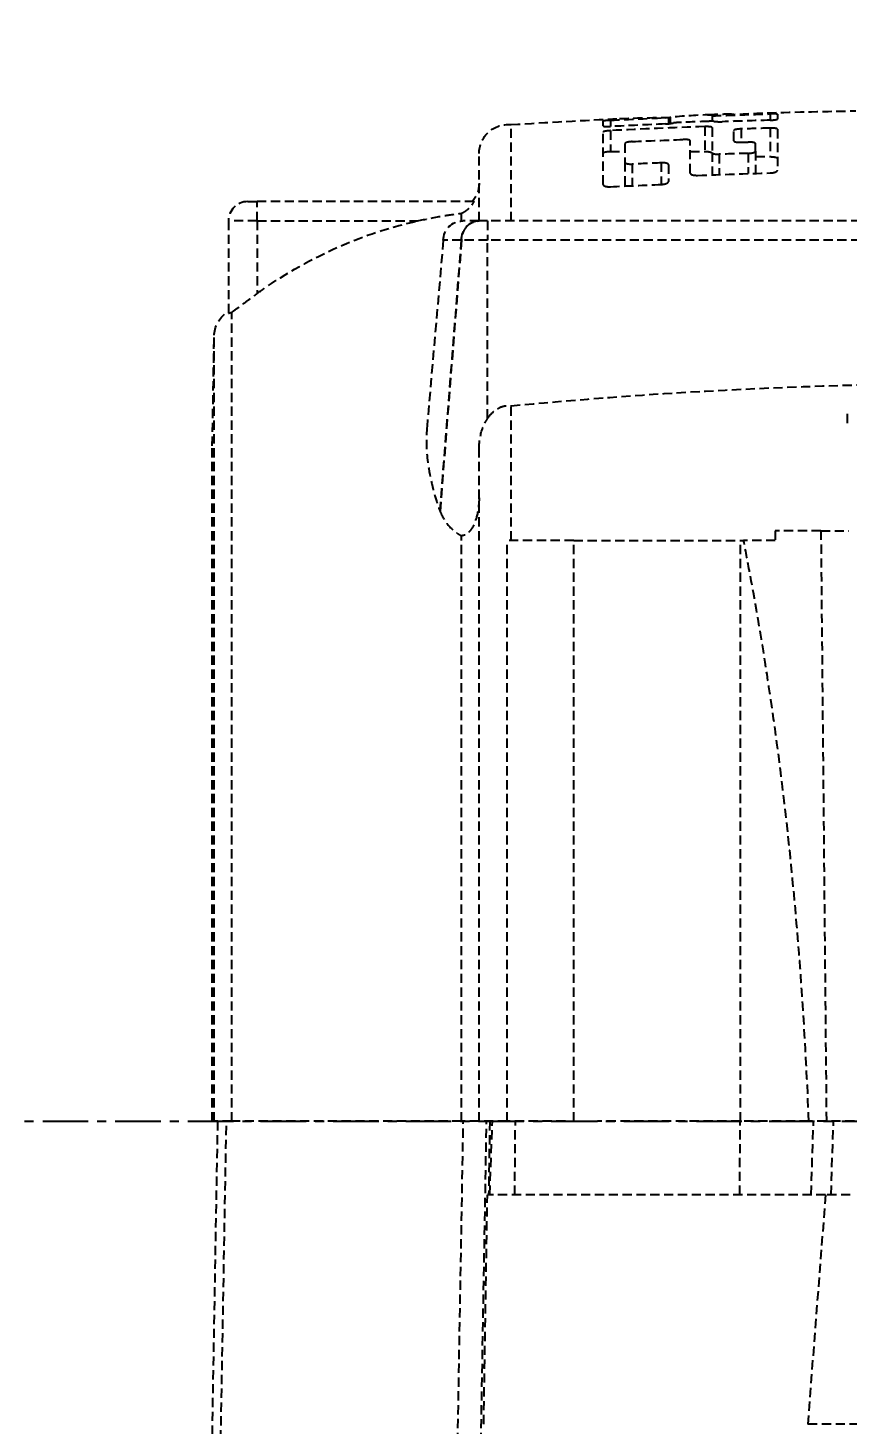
# Model space of a CAD drawing. Header units: millimetres. Extents: x 14484 to 44106, y -7531 to -758.
# Drawn here: x 19155.3 to 19239.8, y -1907.8 to -1763.6 of the extents above; entities that cross this region are included whole.
import ezdxf

# ---------------------------------------------------------------- set-up
doc = ezdxf.new("R2010")
doc.units = ezdxf.units.MM
doc.header["$LTSCALE"] = 15
doc.linetypes.add('CENTER', pattern=[2, 1.25, -0.25, 0.25, -0.25])
doc.linetypes.add('HIDDEN', pattern=[9.525, 6.35, -3.175])
for name, color, linetype in [('IA-DIM', 7, 'Continuous'), ('IA-EJES', 4, 'CENTER'), ('IA-SEGM', 1, 'HIDDEN')]:
    doc.layers.add(name, color=color, linetype=linetype)
doc.styles.add('ING-AMB', font='romans.shx', dxfattribs={"width": 0.75, "oblique": 15})
doc.dimstyles.new('ING-AMB 15', dxfattribs={"dimscale": 15, "dimtxt": 3, "dimasz": 2.5, "dimexe": 1, "dimexo": 1, "dimgap": 1, "dimtad": 1, "dimdec": 0, "dimzin": 0, "dimdsep": 46, "dimtxsty": 'ING-AMB', "dimcen": 0.1, "dimclrd": 7, "dimclre": 7, "dimclrt": 2, "dimadec": 0, "dimazin": 0, "dimtfac": 1, "dimtdec": 0, "dimtmove": 0, "dimatfit": 0, "dimfxl": 1.25, "dimtolj": 1, "dimtzin": 0, "dimarcsym": 1})

# ---------------------------------------------------------------- blocks, each defined once
blk = doc.blocks.new('*D27')
at = {"layer": 'Defpoints', "color": 0, "transparency": 16777216}
for p in [(19085.1, -938.01), (19085.1, -1467.77), (20972.86, -2155.19)]:
    blk.add_point(p, dxfattribs=at)
at = {"layer": 'IA-DIM', "color": 7, "lineweight": -2, "transparency": 16777216}
for p, q in [((19085.1, -1452.77), (19085.1, -923.01)), ((20972.86, -2140.19), (20972.86, -923.01)), ((20935.36, -938.01), (19122.6, -938.01))]:
    blk.add_line(p, q, dxfattribs=at)
at = {"layer": 'IA-DIM', "color": 7, "transparency": 16777216}
for points in [[(19122.6, -931.76), (19122.6, -944.26), (19085.1, -938.01)], [(20935.36, -931.76), (20935.36, -944.26), (20972.86, -938.01)]]:
    blk.add_solid(points, dxfattribs=at)
at = {"layer": 'IA-DIM', "color": 2, "transparency": 16777216, "insert": (20028.98, -900.51), "char_height": 45, "attachment_point": 5, "style": 'ING-AMB'}
blk.add_mtext('\\A1;1888', dxfattribs=at)

msp = doc.modelspace()

# ---------------------------------------------------------------- linework, layer by layer
at = {"layer": 'IA-EJES', "ltscale": 0.25}
msp.add_lwpolyline([(18166.78, -1876.56), (21143.92, -1876.56)], dxfattribs=at)
at = {"layer": 'IA-SEGM', "color": 1, "ltscale": 0.01, "extrusion": (0, 1, 0)}
for p, q in [((19205.14, -1783.56), (19205.14, -1773.62)), ((19214.64, -1773.75), (19214.64, -1773.24)), ((19215.39, -1773.16), (19215.39, -1773.8)), ((19221.39, -1772.88), (19221.39, -1772.89)), ((19221.39, -1772.89), (19221.39, -1773.52)), ((19221.57, -1772.85), (19221.57, -1773.5)), ((19225.88, -1772.59), (19225.88, -1772.71)), ((19225.88, -1772.71), (19225.88, -1773.27)), ((19227.91, -1772.53), (19227.91, -1772.57)), ((19228.13, -1772.53), (19228.13, -1772.56)), ((19231.88, -1772.52), (19231.88, -1773.15)), ((19232.63, -1772.53), (19232.63, -1773.04)), ((19214.64, -1779.8), (19214.64, -1774.39)), ((19215.39, -1774.23), (19215.39, -1776.38)), ((19225.13, -1773.82), (19225.13, -1776.38)), ((19225.88, -1773.91), (19225.88, -1776.5)), ((19228.13, -1775.29), (19228.13, -1774.22)), ((19228.88, -1774.06), (19228.88, -1775.44)), ((19231.88, -1773.97), (19231.88, -1776.92)), ((19232.63, -1774.08), (19232.63, -1778.33)), ((19201.83, -1783.56), (19201.83, -1776.6)), ((19215.39, -1776.38), (19216.89, -1776.38)), ((19216.89, -1775.57), (19216.89, -1777.5)), ((19223.64, -1778.62), (19223.64, -1775.28)), ((19223.64, -1776.38), (19225.13, -1776.38)), ((19225.88, -1776.5), (19225.88, -1778.79)), ((19229.63, -1776.58), (19229.63, -1778.67)), ((19230.38, -1776.35), (19230.38, -1775.58)), ((19230.38, -1776.35), (19230.38, -1778.65)), ((19216.89, -1777.5), (19216.89, -1779.96)), ((19217.64, -1777.69), (19217.64, -1779.92)), ((19220.64, -1777.55), (19220.64, -1779.79)), ((19221.39, -1777.75), (19221.39, -1779.49)), ((19226.63, -1776.68), (19226.63, -1778.77)), ((19230.38, -1776.92), (19231.88, -1776.92)), ((19177.95, -1781.56), (19178.94, -1781.56)), ((19201.3, -1781.56), (19178.94, -1781.56)), ((19175.95, -1783.56), (19175.95, -1793.07)), ((19178.92, -1783.56), (19175.95, -1783.56)), ((19178.92, -1783.56), (19178.92, -1791.06)), ((19178.92, -1783.56), (19195.48, -1783.56)), ((19200.02, -1783.57), (19200.02, -1782.77)), ((19201.83, -1783.56), (19200.14, -1783.56)), ((19202.72, -1783.56), (19201.83, -1783.56)), ((19201.83, -1783.56), (19201.83, -1783.56)), ((19202.72, -1783.56), (19202.72, -1785.56)), ((19306.92, -1783.56), (19202.72, -1783.56)), ((19198.14, -1785.56), (19196.46, -1804.75)), ((19200.02, -1785.56), (19197.8, -1813.54)), ((19200.02, -1785.56), (19198.14, -1785.56)), ((19202.72, -1785.56), (19200.02, -1785.56)), ((19202.72, -1803.96), (19202.72, -1785.56)), ((19306.92, -1785.56), (19202.72, -1785.56)), ((19176.3, -1876.56), (19176.3, -1792.99)), ((19174.29, -1806.78), (19174.49, -1795.27)), ((19174.49, -1876.56), (19174.49, -1795.27)), ((19205.14, -1816.56), (19205.14, -1802.66)), ((19174.29, -1876.56), (19174.29, -1806.78)), ((19201.83, -1876.56), (19201.83, -1807.2)), ((19197.8, -1813.54), (19197.8, -1813.54)), ((19237.12, -1815.56), (19232.41, -1815.56)), ((19232.41, -1815.56), (19232.41, -1816.56)), ((19237.12, -1815.56), (19237.69, -1876.56)), ((19237.12, -1815.56), (19240.01, -1815.56)), ((19200.02, -1876.56), (19200.02, -1816.08)), ((19204.73, -1876.56), (19204.73, -1816.56)), ((19211.6, -1876.56), (19211.6, -1816.56)), ((19228.81, -1876.56), (19228.81, -1816.56)), ((19232.41, -1816.56), (19229.14, -1816.56)), ((19174.12, -1969.41), (19175.75, -1876.56)), ((19174.49, -1876.56), (19174.29, -1876.56)), ((19176.3, -1876.56), (19174.49, -1876.56)), ((19200.02, -1876.56), (19176.3, -1876.56)), ((19198.37, -1981.11), (19200.21, -1876.56)), ((19201.83, -1876.56), (19200.02, -1876.56)), ((19201.35, -1948.27), (19202.61, -1876.56)), ((19204.73, -1876.56), (19201.83, -1876.56)), ((19202.93, -1876.56), (19202.82, -1884.15)), ((19202.94, -1884.15), (19203.21, -1876.56)), ((19210.76, -1876.56), (19204.73, -1876.56)), ((19205.52, -1884.15), (19205.58, -1876.56)), ((19210.76, -1876.56), (19214.05, -1876.56)), ((19228.81, -1876.56), (19214.05, -1876.56)), ((19228.74, -1884.15), (19228.8, -1876.56)), ((19235.88, -1876.56), (19228.81, -1876.56)), ((19237.69, -1876.56), (19235.88, -1876.56)), ((19236.11, -1884.15), (19236.36, -1876.56)), ((19240.59, -1876.56), (19237.69, -1876.56)), ((19238.17, -1884.15), (19238.43, -1876.56)), ((19202.31, -1907.83), (19202.69, -1884.15)), ((19237.6, -1884.15), (19202.69, -1884.15)), ((19237.6, -1884.15), (19235.76, -1907.83)), ((19240.15, -1884.15), (19237.6, -1884.15)), ((19273.89, -1907.83), (19235.76, -1907.83))]:
    msp.add_line(p, q, dxfattribs=at)
at = {"layer": 'IA-SEGM', "color": 1, "ltscale": 0.01, "extrusion": (0, 0, -1)}
for centre, radius, start, end in [((-19254.82, -2566.16), 794.1, 88.32216, 88.98272), ((-19204.83, -1776.6), 3, 0, 95.9083), ((-19254.82, -2566.16), 794.1, 86.41271, 87.22172), ((-19254.82, -2565.31), 793.13, 87.15045, 87.58401), ((-19254.82, -2566.16), 794.1, 87.87696, 87.95194), ((-19254.82, -2565.33), 793.15, 87.90909, 88.34243), ((-19198.82, -1779.65), 3.01, 180, 219.3867), ((-19200.14, -1785.56), 2, 0, 90), ((-19177.5, -1795.5), 3.02, 4.4163, 58.9871)]:
    msp.add_arc(centre, radius, start, end, dxfattribs=at)
at = {"layer": 'IA-SEGM', "color": 1, "ltscale": 0.01}
for centre, radius, start, end in [((19254.82, -2560.92), 788.1, 92.45352, 92.86727), ((19254.82, -2561.6), 788.87, 92.12457, 92.3518), ((19254.82, -2561.05), 788.23, 91.66776, 92.02671), ((19177.95, -1783.56), 2, 90, 180)]:
    msp.add_arc(centre, radius, start, end, dxfattribs=at)
at = {"layer": 'IA-SEGM', "color": 1, "ltscale": 0.01, "extrusion": (0, 0, -1)}
for centre, major_axis, ratio, start_param, end_param in [((19234.52, -1878.23), (-109.33, -5.44), 0.967144, 1.539921, 1.591961), ((19254.82, -2544.74), (793.8, 0), 0.970295, -1.617654, -1.611039), ((19215.39, -1776.56), (-0.749, 0), 0.241922, 0, 1.570796), ((19225.13, -1776.56), (0.749, 0), 0.241922, -1.570796, 0), ((19231.88, -1777.1), (0.749, 0), 0.241922, -1.570796, 0), ((19254.82, -2544.66), (789.84, 0), 0.970296, -1.609339, -1.599845), ((19254.81, -2543.4), (787.73, 0), 0.970296, -1.620862, -1.614195), ((19178.94, -1783.56), (0, 2), 0.008891, -1.570796, 0), ((19201.83, -1785.56), (0, 2), 0.906308, -1.570796, 0), ((19226.12, -1816.56), (8.77, 0), 0.000033, -1.258978, -1.219329), ((19277.3, -1906.96), (-41.54, -3.17), 0.597016, 0.091957, 0.092037)]:
    msp.add_ellipse(centre, major_axis=major_axis, ratio=ratio, start_param=start_param, end_param=end_param, dxfattribs=at)
at = {"layer": 'IA-SEGM', "color": 1, "ltscale": 0.01}
for centre, major_axis, ratio, start_param, end_param in [((19229.73, -1956.57), (0, 184.06), 0.707107, 0.013986, 0.029578), ((19254.82, -2540.43), (-790.64, 0), 0.970296, -1.533243, -1.520909), ((19254.82, -2542.24), (-792.12, 0), 0.970296, -1.541829, -1.538043), ((19254.82, -2546.14), (-793.52, 0), 0.970296, -1.539045, -1.535265), ((19254.82, -2545.95), (-792.65, 0), 0.970296, -1.527658, -1.523873)]:
    msp.add_ellipse(centre, major_axis=major_axis, ratio=ratio, start_param=start_param, end_param=end_param, dxfattribs=at)
for points, knots in [([(19215.39, -1773.16), (19215.37, -1773.17), (19215.35, -1773.17), (19215.25, -1773.17), (19215.17, -1773.18), (19215.01, -1773.19), (19214.93, -1773.2), (19214.8, -1773.21), (19214.74, -1773.22), (19214.66, -1773.23), (19214.64, -1773.24), (19214.64, -1773.24), (19214.64, -1773.24), (19214.64, -1773.24), (19214.64, -1773.24)], [-0.118089, -0.118089, -0.118089, -0.118089, -0.112017, -0.112017, -0.0872779, -0.0872779, -0.059644, -0.059644, -0.0297369, -0.0297369, 0, 0, 0, 0.0002113, 0.0002113, 0.0002113, 0.0002113]), ([(19214.64, -1773.75), (19214.64, -1773.76), (19214.65, -1773.77), (19214.67, -1773.78), (19214.69, -1773.78), (19214.75, -1773.79), (19214.8, -1773.8), (19214.94, -1773.81), (19215.02, -1773.81), (19215.18, -1773.81), (19215.26, -1773.81), (19215.36, -1773.81), (19215.37, -1773.81), (19215.39, -1773.8)], [-0.4735964, -0.4735964, -0.4735964, -0.4735964, -0.4576951, -0.4576951, -0.4411993, -0.4411993, -0.4130288, -0.4130288, -0.3851804, -0.3851804, -0.3608012, -0.3608012, -0.3553449, -0.3553449, -0.3553449, -0.3553449]), ([(19221.08, -1773.54), (19221.14, -1773.54), (19221.2, -1773.53), (19221.34, -1773.52), (19221.42, -1773.52), (19221.54, -1773.5), (19221.57, -1773.5), (19221.61, -1773.49)], [-0.35531676, -0.35531676, -0.35531676, -0.35531676, -0.33702401, -0.33702401, -0.31068257, -0.31068257, -0.29607839, -0.29607839, -0.29607839, -0.29607839]), ([(19221.39, -1772.88), (19221.39, -1772.88), (19221.39, -1772.88), (19221.39, -1772.88), (19221.39, -1772.88), (19221.39, -1772.88), (19221.42, -1772.87), (19221.44, -1772.87), (19221.49, -1772.86), (19221.53, -1772.86), (19221.57, -1772.85)], [-0.00014948, -0.00014948, -0.00014948, -0.00014948, 0, 0, 0, 0.01725997, 0.01725997, 0.03471968, 0.03471968, 0.05313771, 0.05313771, 0.05313771, 0.05313771]), ([(19225.88, -1772.59), (19225.72, -1772.6), (19225.56, -1772.6), (19224.15, -1772.65), (19222.87, -1772.74), (19221.57, -1772.85)], [17.7489275, 17.7489275, 17.7489275, 17.7489275, 17.8224076, 17.8224076, 18.4016515, 18.4016515, 18.4016515, 18.4016515]), ([(19222.45, -1773.39), (19222.43, -1773.4), (19222.41, -1773.4), (19222.31, -1773.4), (19222.23, -1773.41), (19222.07, -1773.42), (19221.99, -1773.43), (19221.92, -1773.44), (19221.92, -1773.44), (19221.92, -1773.44)], [-0.11832466, -0.11832466, -0.11832466, -0.11832466, -0.11264266, -0.11264266, -0.08793762, -0.08793762, -0.06025322, -0.06025322, -0.05911321, -0.05911321, -0.05911321, -0.05911321]), ([(19226.1, -1773.28), (19226.07, -1773.28), (19226.03, -1773.27), (19225.92, -1773.27), (19225.84, -1773.27), (19225.69, -1773.27), (19225.63, -1773.27), (19225.57, -1773.27)], [-0.1773972, -0.1773972, -0.1773972, -0.1773972, -0.16249299, -0.16249299, -0.13650923, -0.13650923, -0.1183352, -0.1183352, -0.1183352, -0.1183352]), ([(19226.41, -1773.3), (19226.42, -1773.3), (19226.42, -1773.3), (19226.49, -1773.31), (19226.56, -1773.31), (19226.73, -1773.32), (19226.81, -1773.31), (19226.91, -1773.31), (19226.93, -1773.31), (19226.94, -1773.31)], [-0.41434528, -0.41434528, -0.41434528, -0.41434528, -0.41361703, -0.41361703, -0.38558031, -0.38558031, -0.36105876, -0.36105876, -0.35529781, -0.35529781, -0.35529781, -0.35529781]), ([(19227.91, -1772.53), (19227.95, -1772.53), (19227.98, -1772.53), (19228.07, -1772.53), (19228.1, -1772.53), (19228.13, -1772.53), (19228.13, -1772.53), (19228.13, -1772.53)], [-0.29531914, -0.29531914, -0.29531914, -0.29531914, -0.27968513, -0.27968513, -0.24967914, -0.24967914, -0.23626349, -0.23626349, -0.23626349, -0.23626349]), ([(19232.63, -1772.53), (19232.63, -1772.53), (19232.62, -1772.53), (19232.59, -1772.52), (19232.56, -1772.52), (19232.45, -1772.51), (19232.38, -1772.51), (19232.22, -1772.51), (19232.14, -1772.51), (19232, -1772.51), (19231.94, -1772.51), (19231.88, -1772.52)], [-0.2362126, -0.2362126, -0.2362126, -0.2362126, -0.2205695, -0.2205695, -0.1920279, -0.1920279, -0.1622248, -0.1622248, -0.1360888, -0.1360888, -0.118093, -0.118093, -0.118093, -0.118093]), ([(19231.88, -1773.15), (19231.94, -1773.15), (19232, -1773.15), (19232.14, -1773.14), (19232.22, -1773.13), (19232.38, -1773.12), (19232.45, -1773.1), (19232.56, -1773.08), (19232.6, -1773.07), (19232.63, -1773.05), (19232.63, -1773.05), (19232.63, -1773.04)], [-0.3552896, -0.3552896, -0.3552896, -0.3552896, -0.3371721, -0.3371721, -0.310885, -0.310885, -0.2808687, -0.2808687, -0.2504251, -0.2504251, -0.2366676, -0.2366676, -0.2366676, -0.2366676]), ([(19215.39, -1774.23), (19215.37, -1774.23), (19215.35, -1774.24), (19215.24, -1774.24), (19215.16, -1774.25), (19215, -1774.27), (19214.93, -1774.28), (19214.79, -1774.31), (19214.74, -1774.32), (19214.66, -1774.35), (19214.64, -1774.37), (19214.64, -1774.39)], [-0.1185275, -0.1185275, -0.1185275, -0.1185275, -0.1116155, -0.1116155, -0.0870177, -0.0870177, -0.0595655, -0.0595655, -0.0298483, -0.0298483, -0.0003212, -0.0003212, -0.0003212, -0.0003212]), ([(19223.64, -1775.28), (19223.64, -1775.27), (19223.63, -1775.26), (19223.6, -1775.23), (19223.56, -1775.21), (19223.45, -1775.18), (19223.38, -1775.17), (19223.23, -1775.15), (19223.14, -1775.14), (19223, -1775.14), (19222.95, -1775.14), (19222.89, -1775.15)], [-0.2362995, -0.2362995, -0.2362995, -0.2362995, -0.2203638, -0.2203638, -0.1917736, -0.1917736, -0.1618756, -0.1618756, -0.1357253, -0.1357253, -0.1181416, -0.1181416, -0.1181416, -0.1181416]), ([(19225.88, -1773.91), (19225.88, -1773.9), (19225.88, -1773.89), (19225.85, -1773.87), (19225.81, -1773.86), (19225.7, -1773.84), (19225.63, -1773.83), (19225.47, -1773.82), (19225.39, -1773.82), (19225.25, -1773.82), (19225.19, -1773.82), (19225.13, -1773.82)], [-0.2369088, -0.2369088, -0.2369088, -0.2369088, -0.2207619, -0.2207619, -0.1919624, -0.1919624, -0.1619054, -0.1619054, -0.1357382, -0.1357382, -0.118454, -0.118454, -0.118454, -0.118454]), ([(19228.88, -1774.06), (19228.86, -1774.06), (19228.84, -1774.06), (19228.73, -1774.06), (19228.65, -1774.07), (19228.5, -1774.09), (19228.42, -1774.1), (19228.28, -1774.13), (19228.23, -1774.14), (19228.15, -1774.18), (19228.13, -1774.2), (19228.13, -1774.22)], [-0.1182967, -0.1182967, -0.1182967, -0.1182967, -0.1117719, -0.1117719, -0.0870395, -0.0870395, -0.0595166, -0.0595166, -0.0297662, -0.0297662, -0.0001569, -0.0001569, -0.0001569, -0.0001569]), ([(19232.63, -1774.08), (19232.63, -1774.07), (19232.62, -1774.06), (19232.59, -1774.04), (19232.56, -1774.02), (19232.45, -1774), (19232.37, -1773.99), (19232.22, -1773.97), (19232.14, -1773.97), (19232, -1773.97), (19231.94, -1773.97), (19231.88, -1773.97)], [-0.2365671, -0.2365671, -0.2365671, -0.2365671, -0.2207108, -0.2207108, -0.1920062, -0.1920062, -0.1620384, -0.1620384, -0.1358441, -0.1358441, -0.1182808, -0.1182808, -0.1182808, -0.1182808]), ([(19217.64, -1775.37), (19217.62, -1775.37), (19217.6, -1775.37), (19217.49, -1775.38), (19217.41, -1775.38), (19217.25, -1775.41), (19217.18, -1775.42), (19217.04, -1775.46), (19216.99, -1775.48), (19216.91, -1775.52), (19216.89, -1775.54), (19216.89, -1775.57)], [-0.1181622, -0.1181622, -0.1181622, -0.1181622, -0.11165, -0.11165, -0.0869251, -0.0869251, -0.0593819, -0.0593819, -0.0296515, -0.0296515, -0.0000706, -0.0000706, -0.0000706, -0.0000706]), ([(19225.88, -1776.5), (19225.88, -1776.51), (19225.89, -1776.53), (19225.92, -1776.56), (19225.94, -1776.57), (19226, -1776.6), (19226.06, -1776.62), (19226.2, -1776.65), (19226.28, -1776.66), (19226.44, -1776.68), (19226.52, -1776.68), (19226.61, -1776.68), (19226.62, -1776.68), (19226.63, -1776.68)], [-0.4723214, -0.4723214, -0.4723214, -0.4723214, -0.455232, -0.455232, -0.4378688, -0.4378688, -0.4096054, -0.4096054, -0.3819371, -0.3819371, -0.357443, -0.357443, -0.3543216, -0.3543216, -0.3543216, -0.3543216]), ([(19228.13, -1775.29), (19228.13, -1775.29), (19228.13, -1775.29), (19228.13, -1775.29), (19228.13, -1775.3), (19228.14, -1775.32), (19228.16, -1775.34), (19228.18, -1775.35), (19228.25, -1775.38), (19228.31, -1775.4), (19228.45, -1775.42), (19228.53, -1775.43), (19228.69, -1775.44), (19228.77, -1775.44), (19228.86, -1775.44), (19228.87, -1775.44), (19228.88, -1775.44)], [-0.0000313, -0.0000313, -0.0000313, -0.0000313, 0, 0, 0, 0.0170661, 0.0170661, 0.0343207, 0.0343207, 0.0626408, 0.0626408, 0.0903802, 0.0903802, 0.1149249, 0.1149249, 0.1179869, 0.1179869, 0.1179869, 0.1179869]), ([(19230.38, -1775.58), (19230.38, -1775.56), (19230.38, -1775.55), (19230.34, -1775.52), (19230.31, -1775.5), (19230.2, -1775.46), (19230.13, -1775.45), (19229.97, -1775.43), (19229.89, -1775.42), (19229.75, -1775.42), (19229.69, -1775.42), (19229.63, -1775.42)], [-0.2361684, -0.2361684, -0.2361684, -0.2361684, -0.220452, -0.220452, -0.1918934, -0.1918934, -0.1620422, -0.1620422, -0.1358694, -0.1358694, -0.118075, -0.118075, -0.118075, -0.118075]), ([(19229.63, -1776.58), (19229.69, -1776.58), (19229.75, -1776.57), (19229.9, -1776.56), (19229.98, -1776.54), (19230.13, -1776.51), (19230.2, -1776.49), (19230.31, -1776.44), (19230.35, -1776.41), (19230.38, -1776.37), (19230.38, -1776.36), (19230.38, -1776.35)], [-0.3543044, -0.3543044, -0.3543044, -0.3543044, -0.3358572, -0.3358572, -0.3095553, -0.3095553, -0.2797357, -0.2797357, -0.2496808, -0.2496808, -0.2361463, -0.2361463, -0.2361463, -0.2361463]), ([(19216.89, -1777.5), (19216.89, -1777.51), (19216.9, -1777.53), (19216.92, -1777.56), (19216.94, -1777.57), (19217, -1777.61), (19217.05, -1777.63), (19217.19, -1777.66), (19217.26, -1777.67), (19217.43, -1777.69), (19217.51, -1777.69), (19217.61, -1777.69), (19217.62, -1777.69), (19217.64, -1777.69)], [-0.4725503, -0.4725503, -0.4725503, -0.4725503, -0.456755, -0.456755, -0.4406165, -0.4406165, -0.4123821, -0.4123821, -0.3843869, -0.3843869, -0.3598281, -0.3598281, -0.3545159, -0.3545159, -0.3545159, -0.3545159]), ([(19221.39, -1777.75), (19221.39, -1777.73), (19221.38, -1777.72), (19221.35, -1777.68), (19221.31, -1777.65), (19221.21, -1777.61), (19221.14, -1777.59), (19220.98, -1777.56), (19220.9, -1777.56), (19220.76, -1777.55), (19220.7, -1777.55), (19220.64, -1777.55)], [-0.2362531, -0.2362531, -0.2362531, -0.2362531, -0.2203776, -0.2203776, -0.1918828, -0.1918828, -0.1621153, -0.1621153, -0.1360732, -0.1360732, -0.1181077, -0.1181077, -0.1181077, -0.1181077]), ([(19220.64, -1779.79), (19220.7, -1779.79), (19220.76, -1779.78), (19220.9, -1779.76), (19220.98, -1779.75), (19221.14, -1779.7), (19221.21, -1779.68), (19221.32, -1779.61), (19221.36, -1779.57), (19221.38, -1779.52), (19221.39, -1779.51), (19221.39, -1779.49)], [-0.35539, -0.35539, -0.35539, -0.35539, -0.3371071, -0.3371071, -0.3107642, -0.3107642, -0.2806542, -0.2806542, -0.2501718, -0.2501718, -0.2366461, -0.2366461, -0.2366461, -0.2366461]), ([(19223.64, -1778.62), (19223.64, -1778.64), (19223.64, -1778.66), (19223.66, -1778.69), (19223.68, -1778.71), (19223.74, -1778.75), (19223.79, -1778.78), (19223.93, -1778.82), (19224.01, -1778.83), (19224.17, -1778.85), (19224.25, -1778.85), (19224.35, -1778.85), (19224.37, -1778.85), (19224.39, -1778.85)], [-0.4731611, -0.4731611, -0.4731611, -0.4731611, -0.4575245, -0.4575245, -0.4414598, -0.4414598, -0.4132137, -0.4132137, -0.3851886, -0.3851886, -0.3606465, -0.3606465, -0.3549858, -0.3549858, -0.3549858, -0.3549858]), ([(19231.88, -1778.6), (19231.94, -1778.6), (19232, -1778.6), (19232.14, -1778.58), (19232.22, -1778.57), (19232.38, -1778.53), (19232.45, -1778.5), (19232.56, -1778.44), (19232.6, -1778.41), (19232.63, -1778.36), (19232.63, -1778.34), (19232.63, -1778.33)], [-0.3549651, -0.3549651, -0.3549651, -0.3549651, -0.3367761, -0.3367761, -0.3104798, -0.3104798, -0.2805162, -0.2805162, -0.2501913, -0.2501913, -0.2364807, -0.2364807, -0.2364807, -0.2364807]), ([(19214.64, -1779.8), (19214.64, -1779.82), (19214.65, -1779.83), (19214.67, -1779.87), (19214.69, -1779.89), (19214.75, -1779.93), (19214.8, -1779.96), (19214.94, -1780), (19215.02, -1780.01), (19215.18, -1780.03), (19215.26, -1780.03), (19215.36, -1780.03), (19215.37, -1780.03), (19215.39, -1780.03)], [-0.4736874, -0.4736874, -0.4736874, -0.4736874, -0.4577796, -0.4577796, -0.4412629, -0.4412629, -0.413094, -0.413094, -0.3852525, -0.3852525, -0.3608847, -0.3608847, -0.3554156, -0.3554156, -0.3554156, -0.3554156]), ([(19200.02, -1782.77), (19200.21, -1782.68), (19200.39, -1782.57), (19200.72, -1782.33), (19200.86, -1782.19), (19201.07, -1781.96), (19201.14, -1781.86), (19201.25, -1781.7), (19201.28, -1781.63), (19201.3, -1781.59), (19201.3, -1781.58), (19201.31, -1781.57), (19201.31, -1781.57), (19201.31, -1781.57), (19201.31, -1781.57), (19201.31, -1781.57), (19201.31, -1781.57), (19201.31, -1781.56), (19201.31, -1781.56), (19201.31, -1781.56), (19201.31, -1781.56), (19201.3, -1781.56), (19201.3, -1781.56), (19201.3, -1781.56)], [0.4784953, 0.4784953, 0.4784953, 0.4784953, 0.5394802, 0.5394802, 0.6069075, 0.6069075, 0.660885, 0.660885, 0.7188307, 0.7188307, 0.734228, 0.734228, 0.7384296, 0.7384296, 0.7408812, 0.7408812, 0.7429848, 0.7429848, 0.7455295, 0.7455295, 0.7502837, 0.7502837, 0.7550049, 0.7550049, 0.7550049, 0.7550049]), ([(19178.92, -1791.06), (19179.4, -1790.71), (19179.89, -1790.37), (19182.91, -1788.36), (19185.6, -1786.94), (19190.4, -1784.95), (19192.9, -1784.14), (19195.48, -1783.56)], [33.614527, 33.614527, 33.614527, 33.614527, 33.779141, 33.779141, 34.611884, 34.611884, 35.338925, 35.338925, 35.338925, 35.338925]), ([(19195.48, -1783.56), (19196.27, -1783.38), (19197.12, -1783.21), (19198.67, -1782.95), (19199.33, -1782.85), (19200.02, -1782.77)], [-1.1737134, -1.1737134, -1.1737134, -1.1737134, -0.8255673, -0.8255673, -0.5802673, -0.5802673, -0.5802673, -0.5802673]), ([(19201.83, -1783.56), (19201.61, -1783.56), (19201.35, -1783.62), (19200.93, -1783.81), (19200.71, -1783.97), (19200.39, -1784.32), (19200.24, -1784.57), (19200.07, -1785.02), (19200.02, -1785.31), (19200.02, -1785.56)], [0.0982367, 0.0982367, 0.0982367, 0.0982367, 0.1718448, 0.1718448, 0.245902, 0.245902, 0.3199479, 0.3199479, 0.3939897, 0.3939897, 0.3939897, 0.3939897]), ([(19176.3, -1792.99), (19176.34, -1792.96), (19176.37, -1792.94), (19176.63, -1792.75), (19176.89, -1792.56), (19177.57, -1792.06), (19178, -1791.74), (19178.6, -1791.3), (19178.76, -1791.18), (19178.92, -1791.06)], [-0.8936244, -0.8936244, -0.8936244, -0.8936244, -0.8686203, -0.8686203, -0.7422753, -0.7422753, -0.5783859, -0.5783859, -0.5187522, -0.5187522, -0.5187522, -0.5187522]), ([(19175.95, -1793.07), (19175.95, -1793.07), (19175.95, -1793.07), (19175.95, -1793.07), (19175.95, -1793.07), (19175.95, -1793.08), (19175.95, -1793.08), (19175.95, -1793.08), (19175.95, -1793.08), (19175.98, -1793.09), (19176.08, -1793.06), (19176.24, -1793.01), (19176.27, -1793), (19176.3, -1792.99)], [-0.3141922, -0.3141922, -0.3141922, -0.3141922, -0.3137533, -0.3137533, -0.3106001, -0.3106001, -0.3055311, -0.3055311, -0.2960551, -0.2960551, -0.1953954, -0.1953954, -0.1755548, -0.1755548, -0.1755548, -0.1755548]), ([(19205.14, -1802.66), (19211.19, -1802.08), (19217.22, -1801.61), (19234.04, -1800.61), (19244.68, -1800.31), (19264.97, -1800.31), (19275.61, -1800.61), (19292.43, -1801.61), (19298.46, -1802.08), (19304.51, -1802.66)], [59.336071, 59.336071, 59.336071, 59.336071, 61.008025, 61.008025, 64.051738, 64.051738, 67.095451, 67.095451, 68.767405, 68.767405, 68.767405, 68.767405]), ([(19201.83, -1807.2), (19201.83, -1807), (19201.84, -1806.8), (19201.91, -1805.85), (19202.09, -1805.16), (19202.48, -1804.34), (19202.6, -1804.14), (19202.72, -1803.96)], [-0.5982007, -0.5982007, -0.5982007, -0.5982007, -0.5493086, -0.5493086, -0.3633862, -0.3633862, -0.2974941, -0.2974941, -0.2974941, -0.2974941]), ([(19202.72, -1803.96), (19202.78, -1803.87), (19202.84, -1803.79), (19203.14, -1803.39), (19203.5, -1803.07), (19204.14, -1802.73), (19204.51, -1802.63), (19204.83, -1802.63), (19204.93, -1802.63), (19205.03, -1802.64), (19205.14, -1802.66)], [2.0906881, 2.0906881, 2.0906881, 2.0906881, 2.1201076, 2.1201076, 2.240806, 2.240806, 2.3368473, 2.3368473, 2.3368473, 2.3666256, 2.3666256, 2.3666256, 2.3666256]), ([(19196.46, -1804.75), (19196.35, -1805.97), (19196.38, -1807.23), (19196.75, -1810.15), (19197.18, -1811.84), (19197.8, -1813.54)], [-3.135322, -3.135322, -3.135322, -3.135322, -2.558161, -2.558161, -1.808365, -1.808365, -1.808365, -1.808365]), ([(19201.83, -1812.16), (19201.83, -1812.89), (19201.73, -1813.56), (19201.46, -1814.57), (19201.3, -1814.95), (19201.01, -1815.44), (19200.87, -1815.62), (19200.61, -1815.86), (19200.5, -1815.94), (19200.25, -1816.05), (19200.14, -1816.07), (19200.02, -1816.08)], [-4.1523769, -4.1523769, -4.1523769, -4.1523769, -3.9341268, -3.9341268, -3.7709673, -3.7709673, -3.6742518, -3.6742518, -3.607839, -3.607839, -3.5482025, -3.5482025, -3.5482025, -3.5482025]), ([(19197.8, -1813.54), (19197.91, -1813.83), (19198.05, -1814.12), (19198.57, -1814.95), (19199.01, -1815.42), (19199.68, -1815.89), (19199.85, -1815.99), (19200.02, -1816.08)], [-0.9955134, -0.9955134, -0.9955134, -0.9955134, -0.8836112, -0.8836112, -0.6596496, -0.6596496, -0.5930862, -0.5930862, -0.5930862, -0.5930862]), ([(19235.88, -1876.56), (19235.73, -1872.66), (19235.52, -1868.62), (19234.99, -1860.46), (19234.66, -1856.35), (19233.89, -1848.29), (19233.45, -1844.33), (19232.51, -1836.74), (19231.99, -1833.12), (19230.97, -1826.57), (19230.42, -1823.34), (19229.6, -1818.93), (19229.38, -1817.74), (19229.14, -1816.56)], [-27.595718, -27.595718, -27.595718, -27.595718, -26.413531, -26.413531, -25.231344, -25.231344, -24.049156, -24.049156, -22.866969, -22.866969, -21.758012, -21.758012, -21.346549, -21.346549, -21.346549, -21.346549])]:
    msp.add_open_spline(points, degree=3, knots=knots, dxfattribs=at)
for points in [[(19216.33, -1772.99), (19217.98, -1772.91), (19219.67, -1772.88), (19221.39, -1772.89)], [(19221.61, -1773.49), (19221.71, -1773.47), (19221.81, -1773.46), (19221.92, -1773.44)], [(19226.1, -1773.28), (19226.21, -1773.29), (19226.31, -1773.29), (19226.41, -1773.3)], [(19228.88, -1775.44), (19229.13, -1775.43), (19229.38, -1775.43), (19229.63, -1775.42)], [(19197.8, -1813.54), (19198.54, -1804.21), (19199.28, -1794.89), (19200.02, -1785.56)], [(19211.6, -1816.56), (19209.31, -1816.56), (19207.02, -1816.56), (19204.73, -1816.56)], [(19174.83, -1876.56), (19174.29, -1907.23), (19173.76, -1937.89), (19173.22, -1968.56)]]:
    msp.add_open_spline(points, degree=3, dxfattribs=at)
for points, weights in [([(19239.82, -1803.49), (19239.82, -1803.49), (19239.82, -1804.83)], [1.68225407976, 1.68225407976, 1.56147367097]), ([(19211.6, -1816.56), (19219.93, -1816.56), (19228.81, -1816.56)], [1.00163347368, 1.00317023933, 1.00400265007])]:
    msp.add_rational_spline(points, weights, degree=2, dxfattribs=at)

# ---------------------------------------------------------------- dimensions: what is measured, and where the dimension line sits
at = {"layer": 'IA-DIM', "color": 2}
dim = msp.add_linear_dim(base=(19085.1, -938.01), p1=(20972.86, -2155.19), p2=(19085.1, -1467.77), dimstyle='ING-AMB 15', override={"dimpost": '\\X', "dimtmove": 1}, dxfattribs=at)
dim.commit()
dim.dimension.update_dxf_attribs({"geometry": '*D27', "text_midpoint": (20028.98, -900.51)})

doc.saveas('drawing.dxf')
